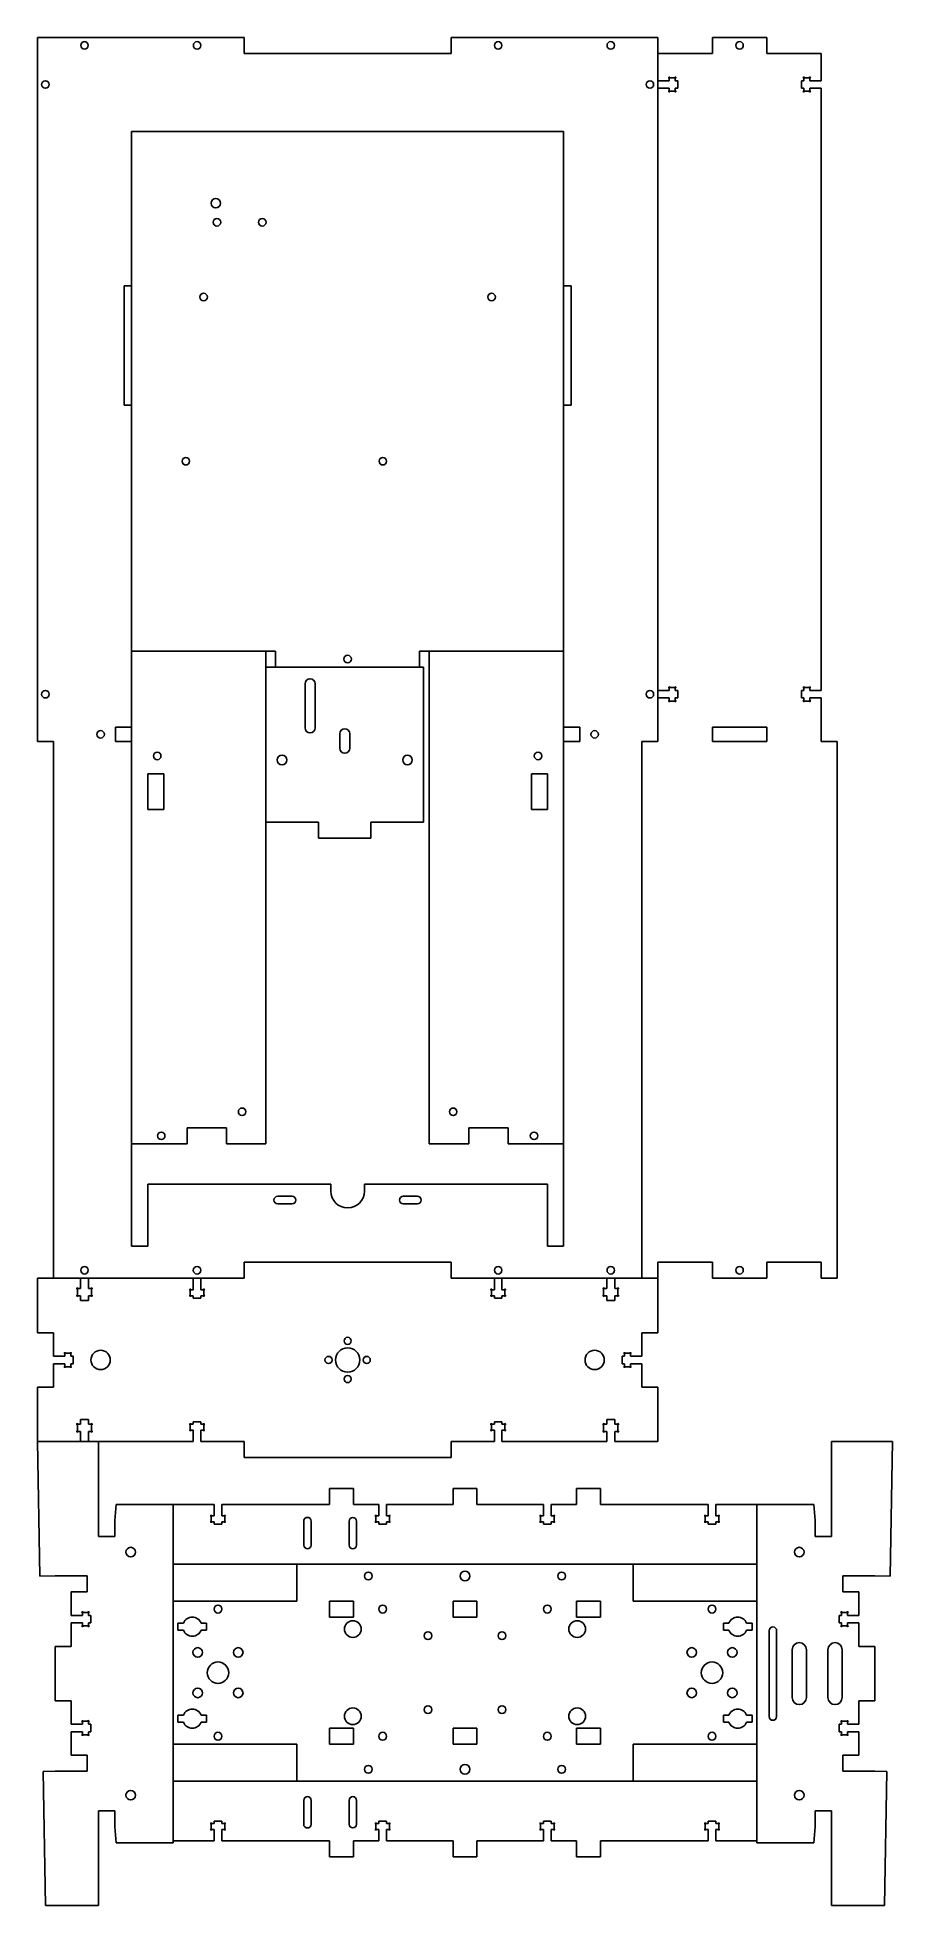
# Model space of a CAD drawing. Header units: millimetres. Extents: x -192 to 166, y -388 to 395.
import ezdxf

# ---------------------------------------------------------------- set-up
doc = ezdxf.new("R2010")
doc.units = ezdxf.units.MM
doc.layers.get('0').update_dxf_attribs({"lineweight": 25, "true_color": 0xffffff})

msp = doc.modelspace()

# ---------------------------------------------------------------- linework, layer by layer
for p, q in [((-105.33, 395), (-192, 395)), ((-192, 395), (-192, 100)), ((-105.33, 388.28), (-105.33, 395)), ((68, 395), (-18.67, 395)), ((-18.67, 395), (-18.67, 388.28)), ((68, 100), (68, 395)), ((90.81, 388.28), (90.81, 395)), ((90.81, 395), (113.63, 395)), ((113.63, 395), (113.63, 388.28)), ((-18.67, 388.28), (-105.33, 388.28)), ((68, 388.28), (90.81, 388.28)), ((113.63, 388.28), (136.44, 388.28)), ((136.44, 388.28), (136.44, 376.82)), ((72.78, 376.82), (68, 376.82)), ((72.78, 377.85), (72.78, 376.82)), ((75.03, 378.1), (73.03, 378.1)), ((75.28, 376.82), (75.28, 377.85)), ((76.28, 376.82), (75.28, 376.82)), ((76.28, 373.67), (76.28, 376.82)), ((129.16, 376.82), (128.16, 376.82)), ((128.16, 376.82), (128.16, 373.67)), ((129.16, 377.85), (129.16, 376.82)), ((131.41, 378.1), (129.41, 378.1)), ((131.66, 376.82), (131.66, 377.85)), ((136.44, 376.82), (131.66, 376.82)), ((68, 373.67), (72.78, 373.67)), ((72.78, 373.67), (72.78, 372.65)), ((73.03, 372.4), (75.03, 372.4)), ((75.28, 372.65), (75.28, 373.67)), ((75.28, 373.67), (76.28, 373.67)), ((128.16, 373.67), (129.16, 373.67)), ((129.16, 373.67), (129.16, 372.65)), ((129.41, 372.4), (131.41, 372.4)), ((131.66, 372.65), (131.66, 373.67)), ((131.66, 373.67), (136.44, 373.67)), ((136.44, 373.67), (136.44, 121.32)), ((-152.5, -111.56), (-152.5, 355.5)), ((-152.5, 355.5), (28.5, 355.5)), ((28.5, 355.5), (28.5, -111.56)), ((-155.65, 240.88), (-155.65, 290.88)), ((-155.65, 290.88), (-152.5, 290.88)), ((28.5, 290.88), (31.65, 290.88)), ((31.65, 290.88), (31.65, 240.88)), ((-152.5, 240.88), (-155.65, 240.88)), ((31.65, 240.88), (28.5, 240.88)), ((-152.5, 137.86), (-92.17, 137.86)), ((-96.22, 137.86), (-96.22, -68.66)), ((-92.17, 137.86), (-92.17, 131.14)), ((-31.83, 137.86), (28.5, 137.86)), ((-31.83, 131.14), (-31.83, 137.86)), ((-27.78, 137.86), (-27.78, -68.66)), ((-30.22, 131.14), (-96.22, 131.14)), ((-30.22, 66.14), (-30.22, 131.14)), ((-79.82, 105.64), (-79.82, 124.14)), ((-75.62, 124.14), (-75.62, 105.64)), ((72.78, 121.32), (68, 121.32)), ((68, 118.17), (72.78, 118.17)), ((72.78, 122.35), (72.78, 121.32)), ((72.78, 118.17), (72.78, 117.15)), ((75.03, 122.6), (73.03, 122.6)), ((75.28, 121.32), (75.28, 122.35)), ((76.28, 121.32), (75.28, 121.32)), ((75.28, 117.15), (75.28, 118.17)), ((75.28, 118.17), (76.28, 118.17)), ((76.28, 118.17), (76.28, 121.32)), ((129.16, 121.32), (128.16, 121.32)), ((128.16, 121.32), (128.16, 118.17)), ((128.16, 118.17), (129.16, 118.17)), ((129.16, 122.35), (129.16, 121.32)), ((129.16, 118.17), (129.16, 117.15)), ((131.41, 122.6), (129.41, 122.6)), ((131.66, 121.32), (131.66, 122.35)), ((136.44, 121.32), (131.66, 121.32)), ((131.66, 117.15), (131.66, 118.17)), ((131.66, 118.17), (136.44, 118.17)), ((136.44, 118.17), (136.44, 100)), ((73.03, 116.9), (75.03, 116.9)), ((129.41, 116.9), (131.41, 116.9)), ((-159.22, 100), (-159.22, 105.88)), ((-159.22, 105.88), (-152.5, 105.88)), ((-65.32, 97.14), (-65.32, 103.14)), ((-61.12, 103.14), (-61.12, 97.14)), ((28.5, 105.88), (35.22, 105.88)), ((35.22, 105.88), (35.22, 100)), ((113.63, 105.88), (90.81, 105.88)), ((90.81, 105.88), (90.81, 100)), ((113.63, 100), (113.63, 105.88)), ((-192, 100), (-185.28, 100)), ((-185.28, 100), (-185.28, -125)), ((-152.5, 100), (-159.22, 100)), ((35.22, 100), (28.5, 100)), ((61.28, -125), (61.28, 100)), ((61.28, 100), (68, 100)), ((90.81, 100), (113.63, 100)), ((136.44, 100), (143.16, 100)), ((143.16, 100), (143.16, -125)), ((-145.78, 86.38), (-145.78, 71.38)), ((-139.06, 86.38), (-145.78, 86.38)), ((-139.06, 71.38), (-139.06, 86.38)), ((15.06, 71.38), (15.06, 86.38)), ((15.06, 86.38), (21.78, 86.38)), ((21.78, 86.38), (21.78, 71.38)), ((-145.78, 71.38), (-139.06, 71.38)), ((21.78, 71.38), (15.06, 71.38)), ((-96.22, 66.14), (-74.22, 66.14)), ((-74.22, 66.14), (-74.22, 59.42)), ((-52.22, 59.42), (-52.22, 66.14)), ((-52.22, 66.14), (-30.22, 66.14)), ((-74.22, 59.42), (-52.22, 59.42)), ((-112.74, -61.94), (-129.26, -61.94)), ((-129.26, -61.94), (-129.26, -68.66)), ((-112.74, -68.66), (-112.74, -61.94)), ((-11.26, -68.66), (-11.26, -61.94)), ((-11.26, -61.94), (5.26, -61.94)), ((5.26, -61.94), (5.26, -68.66)), ((-129.26, -68.66), (-152.5, -68.66)), ((-96.22, -68.66), (-112.74, -68.66)), ((-27.78, -68.66), (-11.26, -68.66)), ((5.26, -68.66), (28.5, -68.66)), ((-69, -85.5), (-145.78, -85.5)), ((-145.78, -85.5), (-145.78, -111.56)), ((-69, -88.5), (-69, -85.5)), ((21.78, -85.5), (-55, -85.5)), ((-55, -85.5), (-55, -88.5)), ((21.78, -111.56), (21.78, -85.5)), ((-91.28, -90.65), (-85.28, -90.65)), ((-85.28, -93.8), (-91.28, -93.8)), ((-38.72, -90.65), (-32.72, -90.65)), ((-32.72, -93.8), (-38.72, -93.8)), ((-145.78, -111.56), (-152.5, -111.56)), ((28.5, -111.56), (21.78, -111.56)), ((-192, -125), (-192, -147.81)), ((-192, -125), (-105.33, -125)), ((-173.9, -129.28), (-173.9, -125)), ((-170.6, -125), (-170.6, -129.28)), ((-126.66, -129.78), (-126.66, -125)), ((-123.51, -125), (-123.51, -129.78)), ((-105.33, -125), (-105.33, -118.28)), ((-105.33, -118.28), (-18.67, -118.28)), ((-18.67, -118.28), (-18.67, -125)), ((-18.67, -125), (68, -125)), ((-0.49, -129.78), (-0.49, -125)), ((2.66, -125), (2.66, -129.78)), ((46.6, -129.28), (46.6, -125)), ((49.9, -125), (49.9, -129.28)), ((90.81, -118.28), (68, -118.28)), ((68, -118.28), (68, -125)), ((68, -147.81), (68, -125)), ((90.81, -125), (90.81, -118.28)), ((113.63, -125), (90.81, -125)), ((136.44, -118.28), (113.63, -118.28)), ((113.63, -118.28), (113.63, -125)), ((136.44, -125), (136.44, -118.28)), ((143.16, -125), (136.44, -125)), ((-175.25, -132.03), (-175.25, -129.53)), ((-175, -129.28), (-173.9, -129.28)), ((-173.9, -132.28), (-175, -132.28)), ((-173.9, -134.28), (-173.9, -132.28)), ((-170.6, -129.28), (-169.5, -129.28)), ((-169.5, -132.28), (-170.6, -132.28)), ((-170.6, -132.28), (-170.6, -134.28)), ((-169.25, -129.53), (-169.25, -132.03)), ((-127.93, -132.03), (-127.93, -130.03)), ((-127.68, -129.78), (-126.66, -129.78)), ((-126.66, -132.28), (-127.68, -132.28)), ((-126.66, -133.28), (-126.66, -132.28)), ((-123.51, -129.78), (-122.48, -129.78)), ((-122.48, -132.28), (-123.51, -132.28)), ((-123.51, -132.28), (-123.51, -133.28)), ((-122.23, -130.03), (-122.23, -132.03)), ((-1.77, -132.03), (-1.77, -130.03)), ((-1.52, -129.78), (-0.49, -129.78)), ((-0.49, -132.28), (-1.52, -132.28)), ((-0.49, -133.28), (-0.49, -132.28)), ((2.66, -129.78), (3.68, -129.78)), ((3.68, -132.28), (2.66, -132.28)), ((2.66, -132.28), (2.66, -133.28)), ((3.93, -130.03), (3.93, -132.03)), ((45.25, -132.03), (45.25, -129.53)), ((45.5, -129.28), (46.6, -129.28)), ((46.6, -132.28), (45.5, -132.28)), ((46.6, -134.28), (46.6, -132.28)), ((49.9, -129.28), (51, -129.28)), ((51, -132.28), (49.9, -132.28)), ((49.9, -132.28), (49.9, -134.28)), ((51.25, -129.53), (51.25, -132.03)), ((-170.6, -134.28), (-173.9, -134.28)), ((-123.51, -133.28), (-126.66, -133.28)), ((2.66, -133.28), (-0.49, -133.28)), ((49.9, -134.28), (46.6, -134.28)), ((-192, -147.81), (-185.28, -147.81)), ((-185.28, -147.81), (-185.28, -157.65)), ((61.28, -157.65), (61.28, -147.81)), ((61.28, -147.81), (68, -147.81)), ((-180.25, -156.37), (-178.25, -156.37)), ((54.25, -156.37), (56.25, -156.37)), ((-185.28, -157.65), (-180.5, -157.65)), ((-180.5, -160.8), (-185.28, -160.8)), ((-185.28, -160.8), (-185.28, -170.63)), ((-180.5, -157.65), (-180.5, -156.62)), ((-180.5, -161.82), (-180.5, -160.8)), ((-178.25, -162.07), (-180.25, -162.07)), ((-178, -156.62), (-178, -157.65)), ((-178, -157.65), (-177, -157.65)), ((-177, -160.8), (-178, -160.8)), ((-178, -160.8), (-178, -161.82)), ((-177, -157.65), (-177, -160.8)), ((53, -160.8), (53, -157.65)), ((53, -157.65), (54, -157.65)), ((54, -160.8), (53, -160.8)), ((54, -157.65), (54, -156.62)), ((54, -161.82), (54, -160.8)), ((56.25, -162.07), (54.25, -162.07)), ((56.5, -156.62), (56.5, -157.65)), ((56.5, -157.65), (61.28, -157.65)), ((61.28, -160.8), (56.5, -160.8)), ((56.5, -160.8), (56.5, -161.82)), ((61.28, -170.63), (61.28, -160.8)), ((-185.28, -170.63), (-192, -170.63)), ((-192, -170.63), (-192, -193.44)), ((68, -170.63), (61.28, -170.63)), ((68, -193.44), (68, -170.63)), ((-175.25, -188.91), (-175.25, -186.41)), ((-175, -186.16), (-173.9, -186.16)), ((-173.9, -186.16), (-173.9, -184.16)), ((-173.9, -184.16), (-170.6, -184.16)), ((-170.6, -184.16), (-170.6, -186.16)), ((-170.6, -186.16), (-169.5, -186.16)), ((-169.25, -186.41), (-169.25, -188.91)), ((-127.93, -188.41), (-127.93, -186.41)), ((-127.68, -186.16), (-126.66, -186.16)), ((-126.66, -186.16), (-126.66, -185.16)), ((-126.66, -185.16), (-123.51, -185.16)), ((-123.51, -185.16), (-123.51, -186.16)), ((-123.51, -186.16), (-122.48, -186.16)), ((-122.23, -186.41), (-122.23, -188.41)), ((-1.77, -188.41), (-1.77, -186.41)), ((-1.52, -186.16), (-0.49, -186.16)), ((-0.49, -186.16), (-0.49, -185.16)), ((-0.49, -185.16), (2.66, -185.16)), ((2.66, -185.16), (2.66, -186.16)), ((2.66, -186.16), (3.68, -186.16)), ((3.93, -186.41), (3.93, -188.41)), ((45.25, -188.91), (45.25, -186.41)), ((45.5, -186.16), (46.6, -186.16)), ((46.6, -186.16), (46.6, -184.16)), ((46.6, -184.16), (49.9, -184.16)), ((49.9, -184.16), (49.9, -186.16)), ((49.9, -186.16), (51, -186.16)), ((51.25, -186.41), (51.25, -188.91)), ((-126.66, -193.44), (-192, -193.44)), ((-192, -193.44), (-191.02, -249.83)), ((-173.9, -189.16), (-175, -189.16)), ((-173.9, -193.44), (-173.9, -189.16)), ((-169.5, -189.16), (-170.6, -189.16)), ((-170.6, -189.16), (-170.6, -193.44)), ((-166.33, -233.2), (-166.33, -193.44)), ((-126.66, -188.66), (-127.68, -188.66)), ((-126.66, -193.44), (-126.66, -188.66)), ((-122.48, -188.66), (-123.51, -188.66)), ((-123.51, -188.66), (-123.51, -193.44)), ((-123.51, -193.44), (-105.33, -193.44)), ((-105.33, -193.44), (-105.33, -200.16)), ((-18.67, -200.16), (-18.67, -193.44)), ((-18.67, -193.44), (-0.49, -193.44)), ((-0.49, -188.66), (-1.52, -188.66)), ((-0.49, -193.44), (-0.49, -188.66)), ((3.68, -188.66), (2.66, -188.66)), ((2.66, -188.66), (2.66, -193.44)), ((2.66, -193.44), (46.6, -193.44)), ((46.6, -189.16), (45.5, -189.16)), ((46.6, -193.44), (46.6, -189.16)), ((51, -189.16), (49.9, -189.16)), ((49.9, -189.16), (49.9, -193.44)), ((49.9, -193.44), (68, -193.44)), ((166.35, -193.44), (140.67, -193.44)), ((140.67, -193.44), (140.67, -233.2)), ((165.36, -249.83), (166.35, -193.44)), ((-105.33, -200.16), (-18.67, -200.16)), ((-69.58, -219.76), (-69.58, -213.04)), ((-69.58, -213.04), (-59.58, -213.04)), ((-59.58, -213.04), (-59.58, -219.76)), ((-17.83, -219.76), (-17.83, -213.04)), ((-17.83, -213.04), (-7.83, -213.04)), ((-7.83, -213.04), (-7.83, -219.76)), ((33.92, -219.76), (33.92, -213.04)), ((33.92, -213.04), (43.92, -213.04)), ((43.92, -213.04), (43.92, -219.76)), ((-159.02, -219.76), (-159.61, -226.48)), ((-159.61, -226.48), (-159.61, -233.2)), ((-135.11, -219.76), (-159.02, -219.76)), ((-135.11, -219.76), (-117.9, -219.76)), ((-135.11, -361.56), (-135.11, -219.76)), ((-119.18, -224.79), (-119.18, -226.79)), ((-117.9, -224.54), (-118.93, -224.54)), ((-117.9, -219.76), (-117.9, -224.54)), ((-114.75, -224.54), (-114.75, -219.76)), ((-114.75, -219.76), (-69.58, -219.76)), ((-113.73, -224.54), (-114.75, -224.54)), ((-113.48, -226.79), (-113.48, -224.79)), ((-80.4, -226.76), (-80.4, -236.76)), ((-77.25, -236.76), (-77.25, -226.76)), ((-61.4, -226.76), (-61.4, -236.76)), ((-59.58, -219.76), (-48.9, -219.76)), ((-58.25, -236.76), (-58.25, -226.76)), ((-50.18, -224.79), (-50.18, -226.79)), ((-48.9, -224.54), (-49.93, -224.54)), ((-48.9, -219.76), (-48.9, -224.54)), ((-45.75, -224.54), (-45.75, -219.76)), ((-45.75, -219.76), (-17.83, -219.76)), ((-44.73, -224.54), (-45.75, -224.54)), ((-44.48, -226.79), (-44.48, -224.79)), ((-7.83, -219.76), (20.1, -219.76)), ((18.82, -224.79), (18.82, -226.79)), ((20.1, -224.54), (19.07, -224.54)), ((20.1, -219.76), (20.1, -224.54)), ((23.25, -224.54), (23.25, -219.76)), ((23.25, -219.76), (33.92, -219.76)), ((24.27, -224.54), (23.25, -224.54)), ((24.52, -226.79), (24.52, -224.79)), ((43.92, -219.76), (89.1, -219.76)), ((87.82, -224.79), (87.82, -226.79)), ((89.1, -224.54), (88.07, -224.54)), ((89.1, -219.76), (89.1, -224.54)), ((92.25, -224.54), (92.25, -219.76)), ((92.25, -219.76), (109.45, -219.76)), ((93.27, -224.54), (92.25, -224.54)), ((93.52, -226.79), (93.52, -224.79)), ((133.37, -219.76), (109.45, -219.76)), ((109.45, -219.76), (109.45, -361.56)), ((133.95, -226.48), (133.37, -219.76)), ((133.95, -233.2), (133.95, -226.48)), ((-159.61, -233.2), (-166.33, -233.2)), ((-118.93, -227.04), (-117.9, -227.04)), ((-117.9, -227.04), (-117.9, -228.04)), ((-117.9, -228.04), (-114.75, -228.04)), ((-114.75, -228.04), (-114.75, -227.04)), ((-114.75, -227.04), (-113.73, -227.04)), ((-49.93, -227.04), (-48.9, -227.04)), ((-48.9, -227.04), (-48.9, -228.04)), ((-48.9, -228.04), (-45.75, -228.04)), ((-45.75, -228.04), (-45.75, -227.04)), ((-45.75, -227.04), (-44.73, -227.04)), ((19.07, -227.04), (20.1, -227.04)), ((20.1, -227.04), (20.1, -228.04)), ((20.1, -228.04), (23.25, -228.04)), ((23.25, -228.04), (23.25, -227.04)), ((23.25, -227.04), (24.27, -227.04)), ((88.07, -227.04), (89.1, -227.04)), ((89.1, -227.04), (89.1, -228.04)), ((89.1, -228.04), (92.25, -228.04)), ((92.25, -228.04), (92.25, -227.04)), ((92.25, -227.04), (93.27, -227.04)), ((140.67, -233.2), (133.95, -233.2)), ((-191.02, -249.83), (-184.61, -249.72)), ((-184.61, -249.72), (-171.17, -249.72)), ((-171.17, -249.72), (-171.17, -256.44)), ((109.45, -244.76), (-135.11, -244.76)), ((-83.33, -244.76), (-83.33, -260.26)), ((57.67, -260.26), (57.67, -244.76)), ((145.51, -256.44), (145.51, -249.72)), ((145.51, -249.72), (158.95, -249.72)), ((158.95, -249.72), (165.36, -249.83)), ((-171.17, -256.44), (-177.89, -256.44)), ((-177.89, -256.44), (-177.89, -266.27)), ((152.23, -256.44), (145.51, -256.44)), ((152.23, -266.27), (152.23, -256.44)), ((-173.11, -266.27), (-173.11, -265.25)), ((-172.86, -265), (-170.86, -265)), ((-170.61, -265.25), (-170.61, -266.27)), ((-83.33, -260.26), (-135.11, -260.26)), ((-69.58, -266.98), (-69.58, -260.26)), ((-69.58, -260.26), (-59.58, -260.26)), ((-59.58, -260.26), (-59.58, -266.98)), ((-17.83, -266.98), (-17.83, -260.26)), ((-17.83, -260.26), (-7.83, -260.26)), ((-7.83, -260.26), (-7.83, -266.98)), ((33.92, -266.98), (33.92, -260.26)), ((33.92, -260.26), (43.92, -260.26)), ((43.92, -260.26), (43.92, -266.98)), ((109.45, -260.26), (57.67, -260.26)), ((144.95, -266.27), (144.95, -265.25)), ((145.2, -265), (147.2, -265)), ((147.45, -265.25), (147.45, -266.27)), ((-177.89, -266.27), (-173.11, -266.27)), ((-173.11, -269.42), (-177.89, -269.42)), ((-177.89, -269.42), (-177.89, -279.25)), ((-173.11, -270.45), (-173.11, -269.42)), ((-170.86, -270.7), (-172.86, -270.7)), ((-170.61, -266.27), (-169.61, -266.27)), ((-169.61, -269.42), (-170.61, -269.42)), ((-170.61, -269.42), (-170.61, -270.45)), ((-169.61, -266.27), (-169.61, -269.42)), ((-133.11, -272.48), (-133.11, -269.48)), ((-133.11, -269.48), (-130.81, -269.48)), ((-130.81, -272.48), (-133.11, -272.48)), ((-123.4, -269.48), (-121.11, -269.48)), ((-121.11, -272.48), (-123.4, -272.48)), ((-121.11, -269.48), (-121.11, -272.48)), ((-59.58, -266.98), (-69.58, -266.98)), ((-7.83, -266.98), (-17.83, -266.98)), ((43.92, -266.98), (33.92, -266.98)), ((95.45, -272.48), (95.45, -269.48)), ((95.45, -269.48), (97.75, -269.48)), ((97.75, -272.48), (95.45, -272.48)), ((105.16, -269.48), (107.45, -269.48)), ((107.45, -272.48), (105.16, -272.48)), ((107.45, -269.48), (107.45, -272.48)), ((114.6, -308.66), (114.6, -272.66)), ((117.75, -272.66), (117.75, -308.66)), ((143.95, -269.42), (143.95, -266.27)), ((143.95, -266.27), (144.95, -266.27)), ((144.95, -269.42), (143.95, -269.42)), ((144.95, -270.45), (144.95, -269.42)), ((147.2, -270.7), (145.2, -270.7)), ((147.45, -266.27), (152.23, -266.27)), ((152.23, -269.42), (147.45, -269.42)), ((147.45, -269.42), (147.45, -270.45)), ((152.23, -279.25), (152.23, -269.42)), ((-177.89, -279.25), (-184.61, -279.25)), ((-184.61, -279.25), (-184.61, -302.07)), ((124.23, -300.66), (124.23, -280.66)), ((130.23, -280.66), (130.23, -300.66)), ((139.23, -300.66), (139.23, -280.66)), ((145.23, -280.66), (145.23, -300.66)), ((158.95, -279.25), (152.23, -279.25)), ((158.95, -302.07), (158.95, -279.25)), ((-184.61, -302.07), (-177.89, -302.07)), ((-177.89, -302.07), (-177.89, -311.9)), ((152.23, -311.9), (152.23, -302.07)), ((152.23, -302.07), (158.95, -302.07)), ((-177.89, -311.9), (-173.11, -311.9)), ((-173.11, -311.9), (-173.11, -310.87)), ((-172.86, -310.62), (-170.86, -310.62)), ((-170.61, -310.87), (-170.61, -311.9)), ((-170.61, -311.9), (-169.61, -311.9)), ((-169.61, -311.9), (-169.61, -315.05)), ((-133.11, -311.04), (-133.11, -308.04)), ((-133.11, -308.04), (-130.81, -308.04)), ((-130.81, -311.04), (-133.11, -311.04)), ((-123.4, -308.04), (-121.11, -308.04)), ((-121.11, -311.04), (-123.4, -311.04)), ((-121.11, -308.04), (-121.11, -311.04)), ((95.45, -311.04), (95.45, -308.04)), ((95.45, -308.04), (97.75, -308.04)), ((97.75, -311.04), (95.45, -311.04)), ((105.16, -308.04), (107.45, -308.04)), ((107.45, -311.04), (105.16, -311.04)), ((107.45, -308.04), (107.45, -311.04)), ((143.95, -315.05), (143.95, -311.9)), ((143.95, -311.9), (144.95, -311.9)), ((144.95, -311.9), (144.95, -310.87)), ((145.2, -310.62), (147.2, -310.62)), ((147.45, -310.87), (147.45, -311.9)), ((147.45, -311.9), (152.23, -311.9)), ((-173.11, -315.05), (-177.89, -315.05)), ((-177.89, -315.05), (-177.89, -324.88)), ((-173.11, -316.07), (-173.11, -315.05)), ((-170.86, -316.32), (-172.86, -316.32)), ((-169.61, -315.05), (-170.61, -315.05)), ((-170.61, -315.05), (-170.61, -316.07)), ((-135.11, -320.26), (-83.33, -320.26)), ((-83.33, -320.26), (-83.33, -335.76)), ((-69.58, -320.26), (-69.58, -313.54)), ((-69.58, -313.54), (-59.58, -313.54)), ((-59.58, -320.26), (-69.58, -320.26)), ((-59.58, -313.54), (-59.58, -320.26)), ((-17.83, -320.26), (-17.83, -313.54)), ((-17.83, -313.54), (-7.83, -313.54)), ((-7.83, -320.26), (-17.83, -320.26)), ((-7.83, -313.54), (-7.83, -320.26)), ((33.92, -320.26), (33.92, -313.54)), ((33.92, -313.54), (43.92, -313.54)), ((43.92, -320.26), (33.92, -320.26)), ((43.92, -313.54), (43.92, -320.26)), ((57.67, -335.76), (57.67, -320.26)), ((57.67, -320.26), (109.45, -320.26)), ((144.95, -315.05), (143.95, -315.05)), ((144.95, -316.07), (144.95, -315.05)), ((147.2, -316.32), (145.2, -316.32)), ((152.23, -315.05), (147.45, -315.05)), ((147.45, -315.05), (147.45, -316.07)), ((152.23, -324.88), (152.23, -315.05)), ((-177.89, -324.88), (-171.17, -324.88)), ((-171.17, -324.88), (-171.17, -331.6)), ((145.51, -331.6), (145.51, -324.88)), ((145.51, -324.88), (152.23, -324.88)), ((-184.61, -331.6), (-189.59, -331.69)), ((-189.59, -331.69), (-188.61, -387.88)), ((-171.17, -331.6), (-184.61, -331.6)), ((109.45, -335.76), (-135.11, -335.76)), ((158.95, -331.6), (145.51, -331.6)), ((163.93, -331.69), (158.95, -331.6)), ((162.95, -387.88), (163.93, -331.69)), ((-80.4, -353.76), (-80.4, -343.76)), ((-77.25, -343.76), (-77.25, -353.76)), ((-61.4, -353.76), (-61.4, -343.76)), ((-58.25, -343.76), (-58.25, -353.76)), ((-166.33, -387.88), (-166.33, -348.12)), ((-166.33, -348.12), (-159.61, -348.12)), ((-159.61, -348.12), (-159.61, -354.84)), ((133.95, -354.84), (133.95, -348.12)), ((133.95, -348.12), (140.67, -348.12)), ((140.67, -348.12), (140.67, -387.88)), ((-159.61, -354.84), (-159.02, -361.56)), ((-119.18, -355.73), (-119.18, -353.73)), ((-118.93, -353.48), (-117.9, -353.48)), ((-117.9, -355.98), (-118.93, -355.98)), ((-117.9, -353.48), (-117.9, -352.48)), ((-117.9, -352.48), (-114.75, -352.48)), ((-117.9, -360.76), (-117.9, -355.98)), ((-114.75, -352.48), (-114.75, -353.48)), ((-114.75, -353.48), (-113.73, -353.48)), ((-113.73, -355.98), (-114.75, -355.98)), ((-114.75, -355.98), (-114.75, -360.76)), ((-113.48, -353.73), (-113.48, -355.73)), ((-50.18, -355.73), (-50.18, -353.73)), ((-49.93, -353.48), (-48.9, -353.48)), ((-48.9, -355.98), (-49.93, -355.98)), ((-48.9, -353.48), (-48.9, -352.48)), ((-48.9, -352.48), (-45.75, -352.48)), ((-48.9, -360.76), (-48.9, -355.98)), ((-45.75, -352.48), (-45.75, -353.48)), ((-45.75, -353.48), (-44.73, -353.48)), ((-44.73, -355.98), (-45.75, -355.98)), ((-45.75, -355.98), (-45.75, -360.76)), ((-44.48, -353.73), (-44.48, -355.73)), ((18.82, -355.73), (18.82, -353.73)), ((19.07, -353.48), (20.1, -353.48)), ((20.1, -355.98), (19.07, -355.98)), ((20.1, -353.48), (20.1, -352.48)), ((20.1, -352.48), (23.25, -352.48)), ((20.1, -360.76), (20.1, -355.98)), ((23.25, -352.48), (23.25, -353.48)), ((23.25, -353.48), (24.27, -353.48)), ((24.27, -355.98), (23.25, -355.98)), ((23.25, -355.98), (23.25, -360.76)), ((24.52, -353.73), (24.52, -355.73)), ((87.82, -355.73), (87.82, -353.73)), ((88.07, -353.48), (89.1, -353.48)), ((89.1, -355.98), (88.07, -355.98)), ((89.1, -353.48), (89.1, -352.48)), ((89.1, -352.48), (92.25, -352.48)), ((89.1, -360.76), (89.1, -355.98)), ((92.25, -352.48), (92.25, -353.48)), ((92.25, -353.48), (93.27, -353.48)), ((92.25, -355.98), (92.25, -360.76)), ((93.27, -355.98), (92.25, -355.98)), ((93.52, -353.73), (93.52, -355.73)), ((133.37, -361.56), (133.95, -354.84)), ((-159.02, -361.56), (-135.11, -361.56)), ((-135.11, -360.76), (-117.9, -360.76)), ((-114.75, -360.76), (-69.58, -360.76)), ((-69.58, -360.76), (-69.58, -367.48)), ((-69.58, -367.48), (-59.58, -367.48)), ((-59.58, -367.48), (-59.58, -360.76)), ((-59.58, -360.76), (-48.9, -360.76)), ((-45.75, -360.76), (-17.83, -360.76)), ((-17.83, -360.76), (-17.83, -367.48)), ((-17.83, -367.48), (-7.83, -367.48)), ((-7.83, -367.48), (-7.83, -360.76)), ((-7.83, -360.76), (20.1, -360.76)), ((23.25, -360.76), (33.92, -360.76)), ((33.92, -360.76), (33.92, -367.48)), ((33.92, -367.48), (43.92, -367.48)), ((43.92, -367.48), (43.92, -360.76)), ((43.92, -360.76), (89.1, -360.76)), ((92.25, -360.76), (109.45, -360.76)), ((109.45, -361.56), (133.37, -361.56)), ((-188.61, -387.88), (-166.33, -387.88)), ((140.67, -387.88), (162.95, -387.88))]:
    msp.add_line(p, q)
for centre, radius in [((-172.25, 391.64), 1.57), ((-125.08, 391.64), 1.57), ((1.08, 391.64), 1.57), ((48.25, 391.64), 1.57), ((102.22, 391.64), 1.57), ((-188.64, 375.25), 1.57), ((64.64, 375.25), 1.57), ((-117.25, 325.5), 2), ((-116.75, 317.5), 1.57), ((-97.75, 317.5), 1.57), ((-122.33, 286.18), 1.58), ((-1.67, 286.18), 1.58), ((-129.81, 217.38), 1.57), ((-47.26, 217.38), 1.57), ((-62, 134.5), 1.57), ((-188.64, 119.75), 1.57), ((64.64, 119.75), 1.57), ((-165.5, 102.94), 1.57), ((41.5, 102.94), 1.57), ((-141.78, 93.88), 1.58), ((-89.5, 92.2), 2), ((-36.94, 92.2), 2), ((17.78, 93.88), 1.58), ((-106.22, -55.22), 1.57), ((-17.78, -55.22), 1.57), ((-140.11, -65.3), 1.57), ((16.11, -65.3), 1.57), ((-172.25, -121.64), 1.57), ((-125.08, -121.64), 1.58), ((1.08, -121.64), 1.58), ((48.25, -121.64), 1.57), ((102.22, -121.64), 1.57), ((-165.5, -159.22), 4.04), ((-62, -159.22), 5.1), ((-62, -151.22), 1.5), ((41.5, -159.22), 4.04), ((-70, -159.22), 1.5), ((-54, -159.22), 1.5), ((-62, -167.22), 1.5), ((-152.89, -239.72), 2), ((127.23, -239.72), 2), ((-53.33, -249.76), 1.65), ((-12.83, -249.76), 2), ((27.67, -249.76), 1.65), ((-116.33, -263.62), 1.65), ((-47.33, -263.62), 1.65), ((21.67, -263.62), 1.65), ((90.67, -263.62), 1.65), ((-59.83, -271.98), 3.5), ((-28.33, -274.76), 1.65), ((2.67, -274.76), 1.65), ((34.17, -271.98), 3.5), ((-124.81, -281.77), 2), ((-107.84, -281.77), 2), ((82.19, -281.77), 2), ((99.16, -281.77), 2), ((-116.33, -290.26), 4.5), ((90.67, -290.26), 4.5), ((-124.81, -298.75), 2), ((-107.84, -298.75), 2), ((82.19, -298.75), 2), ((99.16, -298.75), 2), ((-59.83, -308.54), 3.5), ((-28.33, -305.76), 1.65), ((2.67, -305.76), 1.65), ((34.17, -308.54), 3.5), ((-116.33, -316.9), 1.65), ((-47.33, -316.9), 1.65), ((21.67, -316.9), 1.65), ((90.67, -316.9), 1.65), ((-12.83, -330.76), 2), ((-53.33, -330.76), 1.65), ((27.67, -330.76), 1.65), ((-152.89, -341.6), 2), ((127.23, -341.6), 2)]:
    msp.add_circle(centre, radius)
for centre, radius, start, end in [((72.78, 378.1), 0.25, 360, 270), ((75.28, 378.1), 0.25, 270, 180), ((129.16, 378.1), 0.25, 360, 270), ((131.66, 378.1), 0.25, 270, 180), ((72.78, 372.4), 0.25, 90, 0), ((75.28, 372.4), 0.25, 180, 90), ((129.16, 372.4), 0.25, 90, 0), ((131.66, 372.4), 0.25, 180, 90), ((-77.72, 124.14), 2.1, 0, 180), ((72.78, 122.6), 0.25, 0, 270), ((75.28, 122.6), 0.25, 270, 180), ((129.16, 122.6), 0.25, 0, 270), ((131.66, 122.6), 0.25, 270, 180), ((72.78, 116.9), 0.25, 90, 360), ((75.28, 116.9), 0.25, 180, 90), ((129.16, 116.9), 0.25, 90, 0), ((131.66, 116.9), 0.25, 180, 90), ((-77.72, 105.64), 2.1, 180, 0), ((-63.22, 103.14), 2.1, 0, 180), ((-63.22, 97.14), 2.1, 180, 360), ((-91.28, -92.22), 1.58, 90, 270), ((-85.28, -92.22), 1.58, 270, 90), ((-62, -88.5), 7, 180, 0), ((-38.72, -92.22), 1.58, 90, 270), ((-32.72, -92.22), 1.57, 270, 90), ((-175.25, -129.28), 0.25, 0, 270), ((-175.25, -132.28), 0.25, 90, 0), ((-169.25, -129.28), 0.25, 270, 180), ((-169.25, -132.28), 0.25, 180, 90), ((-127.93, -129.78), 0.25, 0, 270), ((-127.93, -132.28), 0.25, 90, 0), ((-122.23, -129.78), 0.25, 270, 180), ((-122.23, -132.28), 0.25, 180, 90), ((-1.77, -129.78), 0.25, 360, 270), ((-1.77, -132.28), 0.25, 90, 360), ((3.93, -129.78), 0.25, 270, 180), ((3.93, -132.28), 0.25, 180, 90), ((45.25, -129.28), 0.25, 360, 270), ((45.25, -132.28), 0.25, 90, 360), ((51.25, -129.28), 0.25, 270, 180), ((51.25, -132.28), 0.25, 180, 90), ((-180.5, -156.37), 0.25, 0, 270), ((-178, -156.37), 0.25, 270, 180), ((54, -156.37), 0.25, 0, 270), ((56.5, -156.37), 0.25, 270, 180), ((-180.5, -162.07), 0.25, 90, 0), ((-178, -162.07), 0.25, 180, 90), ((54, -162.07), 0.25, 90, 0), ((56.5, -162.07), 0.25, 180, 90), ((-175.25, -186.16), 0.25, 0, 270), ((-169.25, -186.16), 0.25, 270, 180), ((-127.93, -186.16), 0.25, 0, 270), ((-122.23, -186.16), 0.25, 270, 180), ((-1.77, -186.16), 0.25, 0, 270), ((3.93, -186.16), 0.25, 270, 180), ((45.25, -186.16), 0.25, 0, 270), ((51.25, -186.16), 0.25, 270, 180), ((-175.25, -189.16), 0.25, 90, 360), ((-169.25, -189.16), 0.25, 180, 90), ((-127.93, -188.66), 0.25, 90, 0), ((-122.23, -188.66), 0.25, 180, 90), ((-1.77, -188.66), 0.25, 90, 0), ((3.93, -188.66), 0.25, 180, 90), ((45.25, -189.16), 0.25, 90, 0), ((51.25, -189.16), 0.25, 180, 90), ((-119.18, -224.54), 0.25, 0, 270), ((-119.18, -227.04), 0.25, 90, 0), ((-113.48, -224.54), 0.25, 270, 180), ((-113.48, -227.04), 0.25, 180, 90), ((-78.83, -226.76), 1.58, 0, 180), ((-59.83, -226.76), 1.57, 0, 180), ((-50.18, -224.54), 0.25, 0, 270), ((-50.18, -227.04), 0.25, 90, 0), ((-44.48, -224.54), 0.25, 270, 180), ((-44.48, -227.04), 0.25, 180, 90), ((18.82, -224.54), 0.25, 0, 270), ((18.82, -227.04), 0.25, 90, 0), ((24.52, -224.54), 0.25, 270, 180), ((24.52, -227.04), 0.25, 180, 90), ((87.82, -224.54), 0.25, 360, 270), ((87.82, -227.04), 0.25, 90, 0), ((93.52, -224.54), 0.25, 270, 180), ((93.52, -227.04), 0.25, 180, 90), ((-78.83, -236.76), 1.57, 180, 0), ((-59.83, -236.76), 1.58, 180, 0), ((-173.11, -265), 0.25, 0, 270), ((-170.61, -265), 0.25, 270, 180), ((144.95, -265), 0.25, 0, 270), ((147.45, -265), 0.25, 270, 180), ((-173.11, -270.7), 0.25, 90, 360), ((-170.61, -270.7), 0.25, 180, 90), ((-127.11, -270.98), 4, 22.02431, 157.97569), ((-127.11, -270.98), 4, 202.02431, 337.97569), ((101.45, -270.98), 4, 22.02431, 157.97569), ((101.45, -270.98), 4, 202.02431, 337.97569), ((116.17, -272.66), 1.58, 0, 180), ((144.95, -270.7), 0.25, 90, 360), ((147.45, -270.7), 0.25, 180, 90), ((127.23, -280.66), 3, 0, 180), ((142.23, -280.66), 3, 0, 180), ((127.23, -300.66), 3, 180, 0), ((142.23, -300.66), 3, 180, 0), ((-173.11, -310.62), 0.25, 0, 270), ((-170.61, -310.62), 0.25, 270, 180), ((-127.11, -309.54), 4, 22.02431, 157.97569), ((-127.11, -309.54), 4, 202.02431, 337.97569), ((101.45, -309.54), 4, 22.02431, 157.97569), ((101.45, -309.54), 4, 202.02431, 337.97569), ((116.17, -308.66), 1.57, 180, 0), ((144.95, -310.62), 0.25, 0, 270), ((147.45, -310.62), 0.25, 270, 180), ((-173.11, -316.32), 0.25, 90, 0), ((-170.61, -316.32), 0.25, 180, 90), ((144.95, -316.32), 0.25, 90, 360), ((147.45, -316.32), 0.25, 180, 90), ((-78.83, -343.76), 1.57, 0, 180), ((-59.83, -343.76), 1.58, 0, 180), ((-119.18, -353.48), 0.25, 0, 270), ((-119.18, -355.98), 0.25, 90, 0), ((-113.48, -353.48), 0.25, 270, 180), ((-113.48, -355.98), 0.25, 180, 90), ((-78.83, -353.76), 1.58, 180, 0), ((-59.83, -353.76), 1.57, 180, 0), ((-50.18, -353.48), 0.25, 0, 270), ((-50.18, -355.98), 0.25, 90, 0), ((-44.48, -353.48), 0.25, 270, 180), ((-44.48, -355.98), 0.25, 180, 90), ((18.82, -353.48), 0.25, 0, 270), ((18.82, -355.98), 0.25, 90, 0), ((24.52, -353.48), 0.25, 270, 180), ((24.52, -355.98), 0.25, 180, 90), ((87.82, -353.48), 0.25, 0, 270), ((87.82, -355.98), 0.25, 90, 0), ((93.52, -353.48), 0.25, 270, 180), ((93.52, -355.98), 0.25, 180, 90)]:
    msp.add_arc(centre, radius, start, end)

doc.saveas('drawing.dxf')
